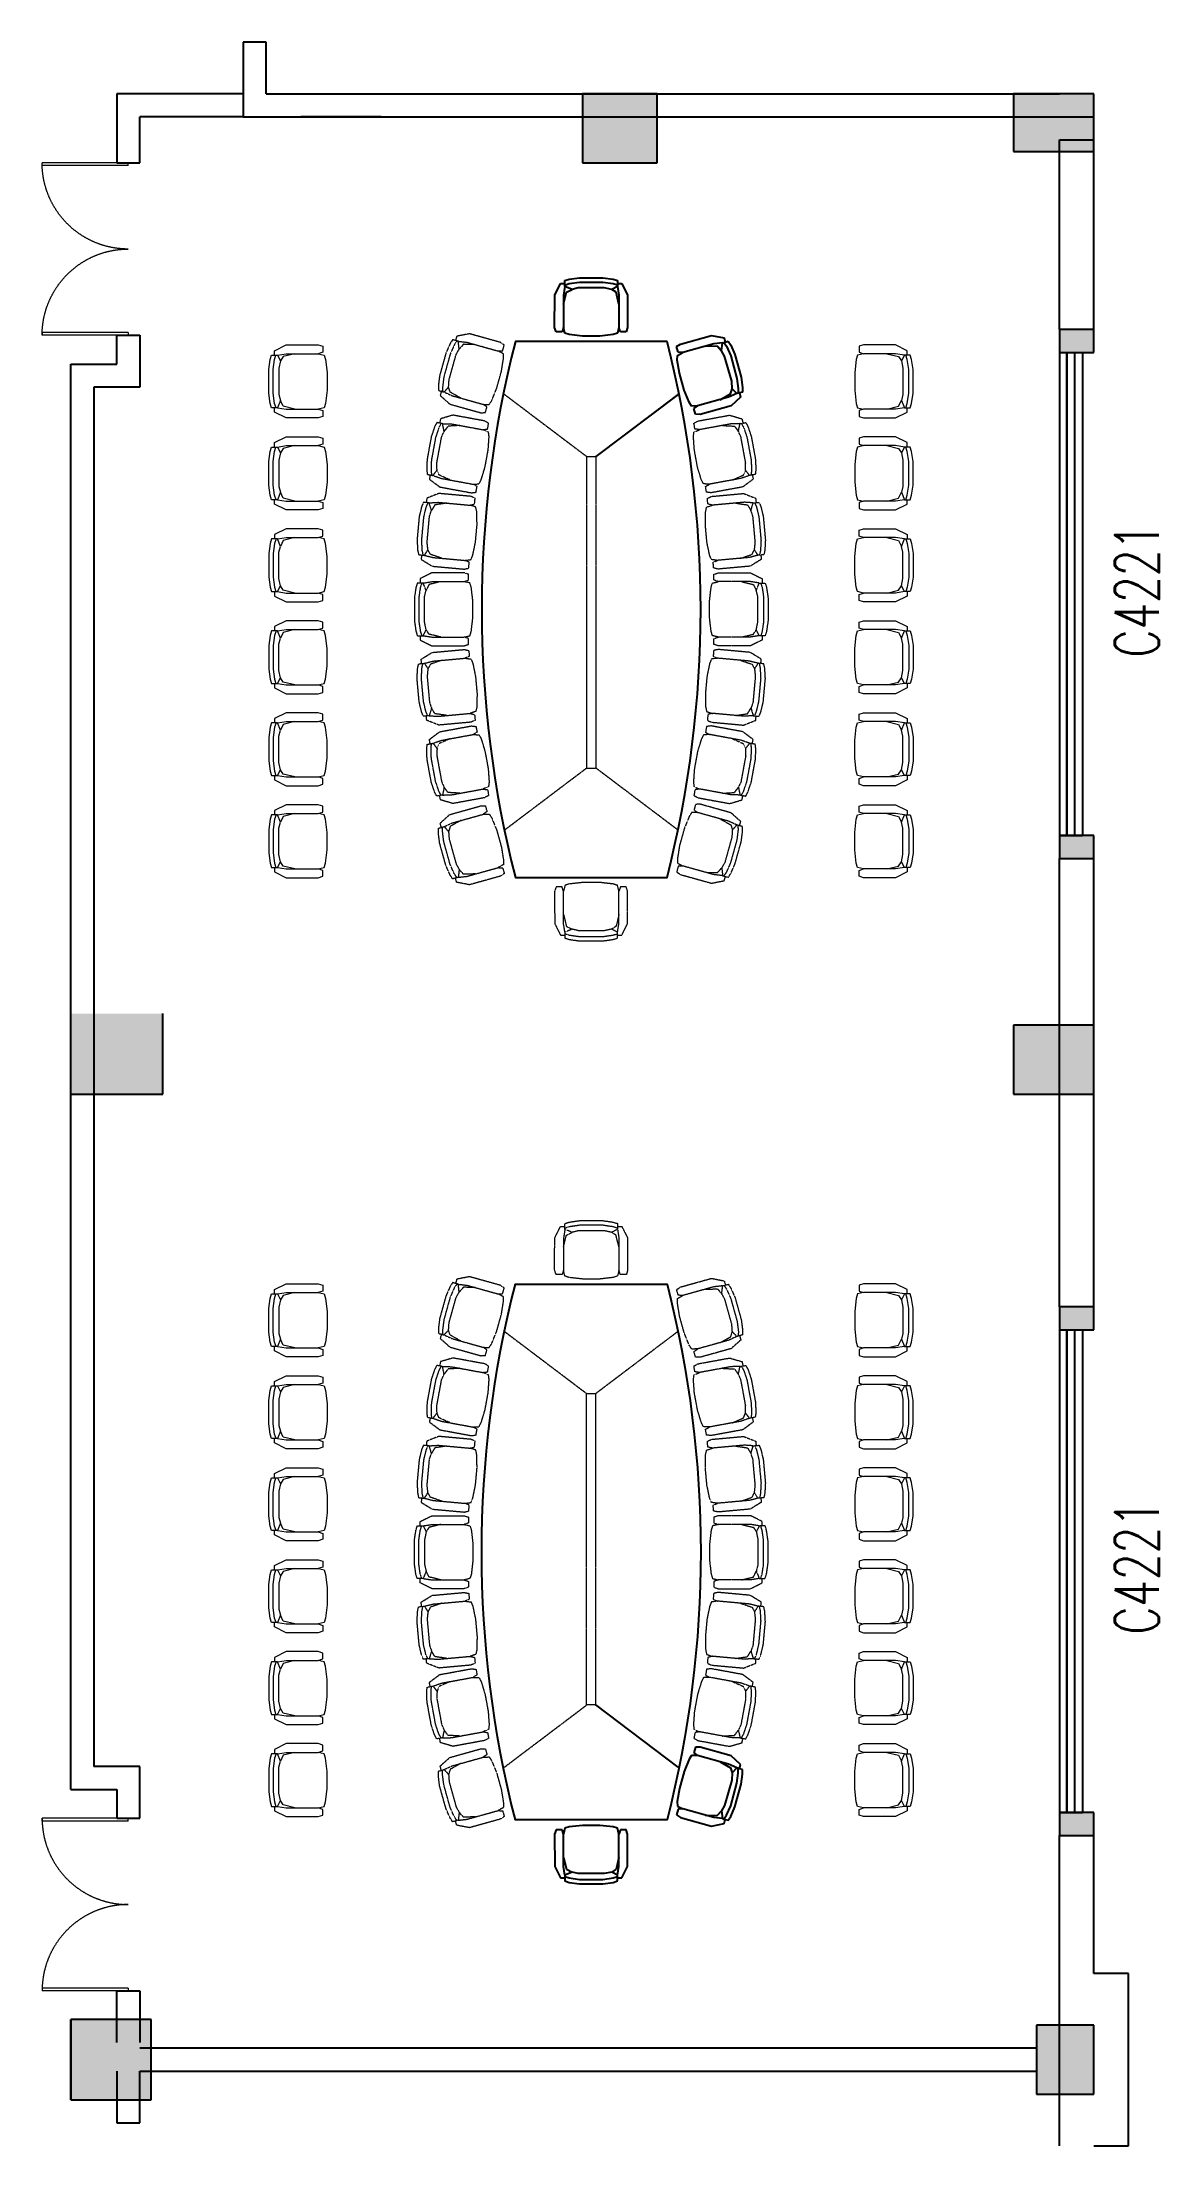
# Model space of a CAD drawing. Header units: inches. Extents: x 13143 to 22859, y 4273 to 22573.
import ezdxf

# ---------------------------------------------------------------- set-up
doc = ezdxf.new("R2010")
doc.units = ezdxf.units.IN
doc.header["$MEASUREMENT"] = 0
doc.linetypes.add('DASH', pattern=[0.35, 0.25, -0.1])
doc.linetypes.add('HIDDEN', pattern=[9.525, 6.35, -3.175])
for name, color, linetype in [('COLUMN', 255, 'Continuous'), ('g构造柱', 6, 'DASH'), ('PUB_HATCH', 8, 'Continuous'), ('WALL', 2, 'Continuous'), ('WINDOW', 143, 'Continuous'), ('WINDOW_TEXT', 7, 'Continuous'), ('微型车位', 163, 'Continuous')]:
    doc.layers.add(name, color=color, linetype=linetype)
doc.layers.add('D-DRWD', color=140, linetype='Continuous', lineweight=0)
doc.layers.add('D-FURN-MOVE', color=134, linetype='DASH', lineweight=0)
doc.styles.add('_TCH_WINDOW', font='SIMPLEX.shx', dxfattribs={"width": 0.8, "height": 3.5, "bigfont": 'GBCBIG.shx'})

# ---------------------------------------------------------------- blocks, each defined once
blk = doc.blocks.new('$TCHSYS$WIN2D')
for p, q in [((-0.5, 0.5), (0.5, 0.5)), ((-0.5, 0.5), (-0.5, -0.5)), ((0.5, 0.5), (0.5, -0.5)), ((0.5, 0.1667), (-0.5, 0.1667)), ((0.5, -0.1667), (-0.5, -0.1667)), ((-0.5, -0.5), (0.5, -0.5))]:
    blk.add_line(p, q)
blk = doc.blocks.new('_FZH')
blk.add_lwpolyline([(-0.5, -0.5), (0.5, -0.5), (0.5, 0.5), (-0.5, 0.5)], close=True)
at = {"layer": 'PUB_HATCH'}
blk.add_solid([(-0.5, -0.5), (0.5, -0.5), (-0.5, 0.5), (0.5, 0.5)], dxfattribs=at)
blk = doc.blocks.new('DOOR_D02')
at = {"layer": 'D-DRWD'}
for p, q in [((-0.484, 0.5), (-0.5, 0.5)), ((-0.5, 0), (-0.5, 0.5)), ((-0.484, 0), (-0.484, 0.5)), ((0.484, 0), (0.484, 0.5)), ((0.484, 0.5), (0.5, 0.5)), ((0.5, 0), (0.5, 0.5)), ((-0.484, 0), (-0.5, 0)), ((0.484, 0), (0.5, 0))]:
    blk.add_line(p, q, dxfattribs=at)
at = {"layer": 'D-DRWD', "color": 8, "linetype": 'HIDDEN', "ltscale": 10}
for centre, start, end in [((-0.5, 0), 0, 90), ((0.5, 0), 90, 180)]:
    blk.add_arc(centre, 0.5, start, end, dxfattribs=at)
blk = doc.blocks.new('海龙工具_会议椅')
at = {"linetype": 'ByBlock'}
for p, q in [((-495, 191, 0), (-508, 102, 0)), ((-483, 229, 0), (-495, 191, 0)), ((-457, 229, 0), (-483, 229, 0)), ((-457, 191, 0), (-470, 102, 0)), ((-356, 318, 0), (-457, 267, 0)), ((-457, 267, 0), (-457, 229, 0)), ((-432, 229, 0), (-457, 229, 0)), ((-444, 229, 0), (-457, 191, 0)), ((-432, 229, 0), (-356, 241, 0)), ((-406, 165, 0), (-432, 229, 0)), ((-381, 216, 0), (-406, 165, 0)), ((-279, 241, 0), (-381, 216, 0)), ((-76, 318, 0), (-356, 318, 0)), ((-356, 241, 0), (-76, 241, 0)), ((-38, 305, 0), (-76, 318, 0)), ((-76, 241, 0), (-38, 254, 0)), ((-25, 229, 0), (-76, 241, 0)), ((-38, 254, 0), (-38, 305, 0)), ((-13, 191, 0), (-25, 229, 0)), ((0, 76, 0), (-13, 191, 0)), ((-508, 102, 0), (-508, -102, 0)), ((-470, 102, 0), (-470, -102, 0)), ((-419, 114, 0), (-406, 165, 0)), ((-419, -114, 0), (-419, 114, 0)), ((0, -76, 0), (0, 76, 0)), ((-508, -102, 0), (-495, -190, 0)), ((-470, -102, 0), (-457, -190, 0)), ((-432, -229, 0), (-406, -178, 0)), ((-406, -178, 0), (-419, -114, 0)), ((-381, -216, 0), (-406, -178, 0)), ((-13, -190, 0), (0, -76, 0)), ((-495, -190, 0), (-483, -229, 0)), ((-483, -229, 0), (-457, -229, 0)), ((-457, -190, 0), (-445, -229, 0)), ((-457, -229, 0), (-432, -229, 0)), ((-457, -229, 0), (-457, -267, 0)), ((-457, -267, 0), (-356, -317, 0)), ((-432, -229, 0), (-356, -241, 0)), ((-279, -241, 0), (-381, -216, 0)), ((-356, -241, 0), (-76, -241, 0)), ((-356, -317, 0), (-76, -317, 0)), ((-76, -241, 0), (-25, -229, 0)), ((-38, -254, 0), (-76, -241, 0)), ((-76, -317, 0), (-38, -305, 0)), ((-38, -305, 0), (-38, -254, 0)), ((-25, -229, 0), (-13, -190, 0))]:
    blk.add_line(p, q, dxfattribs=at)
blk = doc.blocks.new('桌_16人会议桌')
at = {"color": 8}
for p, q in [((1046, 2337), (1586, 1622)), ((4836, 2337), (4296, 1622)), ((1046, 827), (1586, 1542)), ((4296, 1622), (1586, 1622)), ((1586, 1622), (1586, 1542)), ((4296, 1542), (1586, 1542)), ((4293, 1542), (4293, 1622)), ((4836, 827), (4296, 1542))]:
    blk.add_line(p, q, dxfattribs=at)
blk.add_lwpolyline([(5296, 922), (5296, 2242, 0.125526), (636, 2242), (636, 922, 0.125526), (5296, 922)], format="xyb")
at = {"lineweight": -3, "ltscale": 10, "xscale": -1}
for p, rotation in [((2308, 2582), 95.20000000132175), ((972, 2384), 105.5999999962423), ((1654, 2492), 100.3999999979174), ((5343, 1582), 359.9964999949557), ((4947, 793), 285.6000000029469), ((2966, 552), 270), ((3625, 582), 275.1999999946414), ((4278, 671), 280.3999999979173)]:
    blk.add_blockref('海龙工具_会议椅', p, dxfattribs=dict(at, rotation=rotation))
at = {"lineweight": -3, "ltscale": 10}
for p, rotation in [((2966, 2612), 270), ((3625, 2582), 264.7999999986782), ((4278, 2492), 259.6000000019697), ((4961, 2384), 254.400000004038), ((590, 1582), 0.0034999917041213), ((986, 793), 74.39999999705306), ((1654, 671), 79.60000000208258), ((2308, 582), 84.79999999867822)]:
    blk.add_blockref('海龙工具_会议椅', p, dxfattribs=dict(at, rotation=rotation))
blk = doc.blocks.new('A$C95a0183c')
at = {"color": 8}
blk.add_line((3561, 1016), (2846, 1556), dxfattribs=at)
blk.add_lwpolyline([(3466, 556), (2146, 556, -0.125526), (2146, 5216), (3466, 5216, -0.125526), (3466, 556)], format="xyb")
at = {"lineweight": -3, "ltscale": 10}
for p, rotation in [((3594, 904), 164.3999999970531), ((2806, 508), 90.00350000504433)]:
    blk.add_blockref('海龙工具_会议椅', p, dxfattribs=dict(at, rotation=rotation))
at = {"layer": 'D-FURN-MOVE', "linetype": 'Continuous', "ltscale": 0.025531, "xscale": -1}
for name, p, rotation in [('桌_16人会议桌', (4388, 5851), 90), ('桌_16人会议桌', (4388, 5851), 90), ('海龙工具_会议椅', (508, 4902), 180), ('海龙工具_会议椅', (508, 4902), 180), ('海龙工具_会议椅', (508, 4902), 180), ('海龙工具_会议椅', (508, 4102), 180), ('海龙工具_会议椅', (508, 4102), 180), ('海龙工具_会议椅', (508, 4102), 180), ('海龙工具_会议椅', (508, 3302), 180), ('海龙工具_会议椅', (508, 3302), 180), ('海龙工具_会议椅', (508, 3302), 180), ('海龙工具_会议椅', (508, 2502), 180), ('海龙工具_会议椅', (508, 2502), 180), ('海龙工具_会议椅', (508, 2502), 180)]:
    blk.add_blockref(name, p, dxfattribs=dict(at, rotation=rotation))
at = {"layer": 'D-FURN-MOVE', "linetype": 'Continuous', "ltscale": 0.025531, "rotation": 180}
for p in [(5098, 4902), (5098, 4902), (5098, 4902), (5098, 4102), (5098, 4102), (5098, 4102), (5098, 3302), (5098, 3302), (5098, 3302), (5098, 2502), (5098, 2502), (5098, 2502)]:
    blk.add_blockref('海龙工具_会议椅', p, dxfattribs=at)
at = {"layer": 'D-FURN-MOVE', "linetype": 'Continuous', "ltscale": 0.025531}
for p in [(508, 1702), (508, 1702), (508, 1702), (508, 902), (508, 902), (508, 902)]:
    blk.add_blockref('海龙工具_会议椅', p, dxfattribs=at)
at = {"layer": 'D-FURN-MOVE', "linetype": 'Continuous', "ltscale": 0.025531, "xscale": -1}
for p in [(5098, 1702), (5098, 1702), (5098, 1702), (5098, 902, 0), (5098, 902, 0), (5098, 902, 0)]:
    blk.add_blockref('海龙工具_会议椅', p, dxfattribs=at)

msp = doc.modelspace()

# ---------------------------------------------------------------- hatches: boundary and pattern name
at = {"layer": 'PUB_HATCH'}
for points in [[(18493, 22123), (17843, 22123), (17843, 21523), (18493, 21523)], [(22293, 22123), (21593, 22123), (21593, 21623), (22293, 21623)], [(14193, 14123), (13393, 14123), (13393, 13423), (14193, 13423)], [(22293, 14023), (21593, 14023), (21593, 13423), (22293, 13423)], [(14093, 5373), (13393, 5373), (13393, 4673), (14093, 4673)], [(22293, 5323), (21793, 5323), (21793, 4723), (22293, 4723)]]:
    msp.add_hatch(color=256, dxfattribs=at).paths.add_polyline_path(points)

# ---------------------------------------------------------------- linework, layer by layer
for p, q in [((16093, 21923), (15393, 21923)), ((22293, 20073), (21993, 20073)), ((21993, 20073), (21993, 19873)), ((22293, 19873), (22293, 20073)), ((21993, 19873), (22293, 19873)), ((22293, 15673), (21993, 15673)), ((21993, 15673), (21993, 15473)), ((22293, 15473), (22293, 15673)), ((21993, 15473), (22293, 15473)), ((22293, 11573), (21993, 11573)), ((21993, 11573), (21993, 11373)), ((22293, 11373), (22293, 11573)), ((21993, 11373), (22293, 11373)), ((22293, 7173), (21993, 7173)), ((21993, 7173), (21993, 6973)), ((22293, 6973), (22293, 7173)), ((21993, 6973), (22293, 6973)), ((13393, 4673), (13393, 5373))]:
    msp.add_line(p, q)
at = {"extrusion": (0, 0, -1)}
for p, q in [((21993, 19873), (21993, 15673)), ((21993, 19873), (22193, 19873)), ((22059, 15673), (22059, 19873)), ((22126, 15673), (22126, 19873)), ((22193, 19873), (22193, 15673)), ((21993, 15673), (22193, 15673)), ((21993, 11373), (21993, 7173)), ((21993, 11373), (22193, 11373)), ((22059, 7173), (22059, 11373)), ((22126, 7173), (22126, 11373)), ((22193, 11373), (22193, 7173)), ((21993, 7173), (22193, 7173))]:
    msp.add_line(p, q, dxfattribs=at)
at = {"layer": 'COLUMN'}
for p, q in [((18493, 22123), (17843, 22123)), ((17843, 22123), (17843, 21523)), ((18493, 21523), (18493, 22123)), ((22293, 22123), (21593, 22123)), ((21593, 22123), (21593, 21623)), ((22293, 21623), (22293, 22123)), ((21593, 21623), (22293, 21623)), ((17843, 21523), (18493, 21523)), ((14193, 13423), (14193, 14123)), ((22293, 14023), (21593, 14023)), ((21593, 14023), (21593, 13423)), ((22293, 13423), (22293, 14023)), ((13393, 13423), (14193, 13423)), ((21593, 13423), (22293, 13423)), ((14093, 5373), (13393, 5373)), ((13393, 5373), (13393, 4673)), ((14093, 4673), (14093, 5373)), ((22293, 5323), (21793, 5323)), ((21793, 5323), (21793, 4723)), ((22293, 4723), (22293, 5323)), ((13393, 4673), (14093, 4673)), ((21793, 4723), (22293, 4723))]:
    msp.add_line(p, q, dxfattribs=at)
at = {"layer": 'PUB_HATCH'}
for points in [[(21993, 19873), (22293, 19873), (21993, 20073), (22293, 20073)], [(21993, 15473), (22293, 15473), (21993, 15673), (22293, 15673)], [(21993, 11373), (22293, 11373), (21993, 11573), (22293, 11573)], [(21993, 6973), (22293, 6973), (21993, 7173), (22293, 7173)]]:
    msp.add_solid(points, dxfattribs=at)
at = {"layer": 'WALL'}
for p, q in [((15093, 22573), (14893, 22573)), ((14893, 22573), (14893, 21923)), ((15093, 22573), (14893, 22573)), ((14893, 22573), (14893, 21923)), ((15093, 22573), (14893, 22573)), ((14893, 22573), (14893, 21923)), ((15093, 22123), (15093, 22573)), ((15093, 22123), (15093, 22573)), ((15093, 22123), (15093, 22573)), ((14893, 22123), (13793, 22123)), ((13793, 22123), (13793, 21523)), ((15093, 22123), (21993, 22123)), ((15093, 22123), (21993, 22123)), ((15093, 22123), (21993, 22123)), ((14893, 21923), (13993, 21923)), ((13993, 21523), (13993, 21923)), ((14893, 21923), (22293, 21923)), ((14893, 21923), (22293, 21923)), ((14893, 21923), (22293, 21923)), ((21993, 20073), (21993, 21723)), ((21993, 21723), (22293, 21723)), ((21993, 20073), (21993, 21723)), ((21993, 21723), (22293, 21723)), ((21993, 20073), (21993, 21723)), ((21993, 21723), (22293, 21723)), ((22293, 20073), (22293, 21723)), ((22293, 20073), (22293, 21723)), ((22293, 20073), (22293, 21723)), ((13793, 21523), (13993, 21523)), ((13793, 19773), (13793, 20023)), ((13793, 20023), (13993, 20023)), ((13793, 20023), (13993, 20023)), ((13993, 20023), (13993, 19573)), ((13393, 7373), (13393, 19773)), ((13393, 19773), (13793, 19773)), ((13993, 19573), (13593, 19573)), ((13593, 19573), (13593, 7573)), ((21993, 11573), (21993, 15473)), ((21993, 11573), (21993, 15473)), ((21993, 11573), (21993, 15473)), ((22293, 11573), (22293, 15473)), ((22293, 11573), (22293, 15473)), ((22293, 11573), (22293, 15473)), ((13993, 7573), (13593, 7573)), ((13993, 7123), (13993, 7573)), ((13393, 7373), (13793, 7373)), ((13793, 7373), (13793, 7123)), ((13793, 7123), (13993, 7123)), ((13793, 7123), (13993, 7123)), ((21993, 5773), (21993, 6973)), ((21993, 5773), (21993, 6973)), ((21993, 5773), (21993, 6973)), ((22293, 5773), (22293, 6973)), ((22293, 5773), (22293, 6973)), ((22293, 5773), (22293, 6973)), ((21993, 4273), (21993, 5773)), ((21993, 4273), (21993, 5773)), ((21993, 4273), (21993, 5773)), ((22593, 5773), (22293, 5773)), ((22593, 5773), (22293, 5773)), ((22593, 5773), (22293, 5773)), ((22593, 4273), (22593, 5773)), ((22593, 4273), (22593, 5773)), ((22593, 4273), (22593, 5773)), ((13793, 5623), (13993, 5623)), ((13793, 5173), (13793, 5623)), ((13993, 5623), (13993, 5173)), ((21793, 5123), (13993, 5123)), ((13793, 4923), (13793, 4473)), ((13993, 4923), (21793, 4923)), ((13993, 4473), (13993, 4923)), ((13793, 4473), (13993, 4473)), ((22293, 4273), (22593, 4273)), ((22293, 4273), (22593, 4273)), ((22293, 4273), (22593, 4273))]:
    msp.add_line(p, q, dxfattribs=at)

# ---------------------------------------------------------------- block references
at = {"yscale": 1500, "zscale": 1500, "rotation": 90}
for p, xscale in [((13893, 20773), -1500), ((13893, 6373), 1500)]:
    msp.add_blockref('DOOR_D02', p, dxfattribs=dict(at, xscale=xscale))
at = {"layer": 'g构造柱', "linetype": 'Continuous', "xscale": 300, "yscale": 200, "zscale": 200}
for p in [(22143, 19973), (22143, 19973), (22143, 15573), (22143, 15573), (22143, 11473), (22143, 11473), (22143, 7073), (22143, 7073)]:
    msp.add_blockref('_FZH', p, dxfattribs=at)
at = {"layer": 'WINDOW'}
ref = msp.add_blockref('$TCHSYS$WIN2D', (22093, 17773), dxfattribs=dict(at, xscale=-4200.000000000003, yscale=200.0000000000002, zscale=-4200.000000000003, rotation=90))
ref.add_attrib('A', 'C4221', (22859, 17221), dxfattribs={"layer": 'WINDOW_TEXT', "height": 382.5, "rotation": 90, "style": '_TCH_WINDOW', "width": 0.705882})
ref = msp.add_blockref('$TCHSYS$WIN2D', (22093, 17773), dxfattribs=dict(at, xscale=-4200.000000000003, yscale=200.0000000000002, zscale=-4200.000000000003, rotation=90))
ref.add_attrib('A', 'C4221', (22859, 17221), dxfattribs={"layer": 'WINDOW_TEXT', "height": 382.5, "rotation": 90, "style": '_TCH_WINDOW', "width": 0.705882})
ref = msp.add_blockref('$TCHSYS$WIN2D', (22093, 9273), dxfattribs=dict(at, xscale=-4200.000000000003, yscale=200.0000000000002, zscale=-4200.000000000003, rotation=90))
ref.add_attrib('A', 'C4221', (22859, 8721), dxfattribs={"layer": 'WINDOW_TEXT', "height": 382.5, "rotation": 90, "style": '_TCH_WINDOW', "width": 0.705882})
ref = msp.add_blockref('$TCHSYS$WIN2D', (22093, 9273), dxfattribs=dict(at, xscale=-4200.000000000003, yscale=200.0000000000002, zscale=-4200.000000000003, rotation=90))
ref.add_attrib('A', 'C4221', (22859, 8721), dxfattribs={"layer": 'WINDOW_TEXT', "height": 382.5, "rotation": 90, "style": '_TCH_WINDOW', "width": 0.705882})
at = {"layer": '微型车位', "color": 3, "xscale": -1, "rotation": 180}
msp.add_blockref('A$C95a0183c', (15114, 20524), dxfattribs=at)
at = {"layer": '微型车位', "color": 3}
msp.add_blockref('A$C95a0183c', (15114, 6553), dxfattribs=at)

doc.saveas('drawing.dxf')
